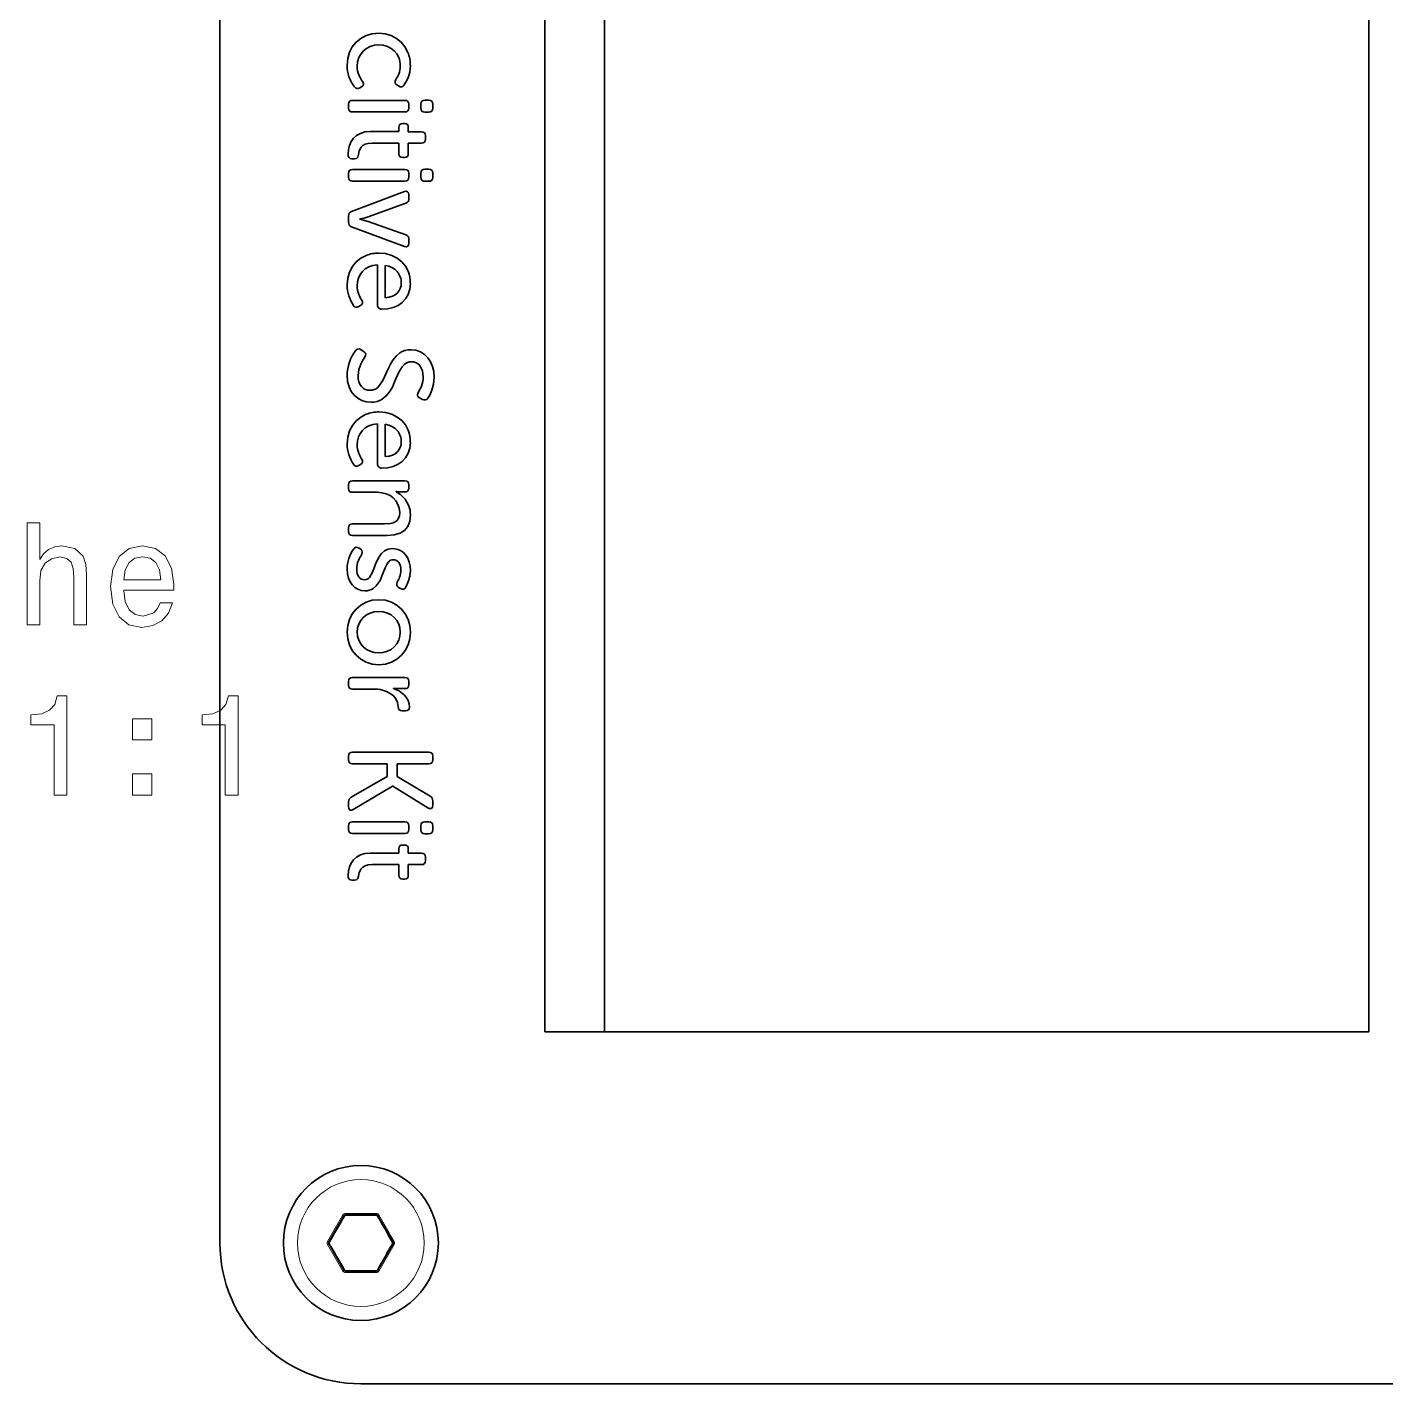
# Model space of a CAD drawing. Extents: x 291 to 828, y 188 to 662.
# Drawn here: x 509.45 to 557.66, y 289.08 to 337.23 of the extents above; entities that cross this region are included whole.
import ezdxf

# ---------------------------------------------------------------- set-up
doc = ezdxf.new("R2010")
doc.units = 0

msp = doc.modelspace()

# ---------------------------------------------------------------- linework, layer by layer
at = {"color": 7, "lineweight": 35}
for p, q in [((516.29, 359.841), (516.29, 294.081)), ((516.29, 359.841), (516.29, 294.081)), ((527.819, 352.336), (527.819, 301.572)), ((529.941, 301.572), (529.941, 352.336)), ((529.941, 301.572), (529.941, 352.335)), ((557.056, 301.571), (557.056, 352.335)), ((529.941, 301.571), (557.056, 301.571)), ((521.29, 289.081), (577.67, 289.081)), ((521.29, 289.081), (577.67, 289.081))]:
    msp.add_line(p, q, dxfattribs=at)
at = {"color": 7, "lineweight": 35, "ltscale": 0.001796}
msp.add_line((521.314, 335.11), (521.251, 335.077), dxfattribs=at)
at = {"color": 7, "lineweight": 35, "ltscale": 0.001913}
msp.add_line((522.627, 335.145), (522.563, 335.187), dxfattribs=at)
at = {"color": 7, "lineweight": 35, "ltscale": 0.046561}
for p, q in [((520.993, 334.633), (522.855, 334.633)), ((522.855, 334.222), (520.993, 334.222)), ((520.993, 332.181), (522.855, 332.181)), ((522.855, 331.771), (520.993, 331.771)), ((520.993, 321.133), (522.855, 321.133)), ((520.993, 314.152), (522.855, 314.152)), ((520.993, 309.025), (522.855, 309.025)), ((522.855, 308.615), (520.993, 308.615))]:
    msp.add_line(p, q, dxfattribs=at)
at = {"color": 7, "lineweight": 35, "ltscale": 0.003497}
for p, q in [((523.562, 334.637), (523.702, 334.637)), ((523.702, 334.213), (523.562, 334.213)), ((523.562, 332.186), (523.702, 332.186)), ((523.702, 331.762), (523.562, 331.762)), ((523.562, 309.029), (523.702, 309.029)), ((523.702, 308.606), (523.562, 308.606))]:
    msp.add_line(p, q, dxfattribs=at)
at = {"color": 7, "lineweight": 35, "ltscale": 0.003281}
for p, q in [((520.853, 334.361), (520.853, 334.493)), ((522.995, 334.493), (522.995, 334.361)), ((520.853, 331.91), (520.853, 332.042)), ((522.995, 332.042), (522.995, 331.91)), ((520.853, 320.862), (520.853, 320.993)), ((520.853, 319.333), (520.853, 319.465)), ((520.853, 313.881), (520.853, 314.012)), ((520.853, 308.754), (520.853, 308.885)), ((522.995, 308.885), (522.995, 308.754))]:
    msp.add_line(p, q, dxfattribs=at)
at = {"color": 7, "lineweight": 35, "ltscale": 0.0036}
for p, q in [((523.422, 334.353), (523.422, 334.497)), ((523.841, 334.497), (523.841, 334.353)), ((523.422, 331.902), (523.422, 332.046)), ((523.841, 332.046), (523.841, 331.902)), ((522.995, 331.284), (522.995, 331.14)), ((523.422, 308.746), (523.422, 308.89)), ((523.841, 308.89), (523.841, 308.746))]:
    msp.add_line(p, q, dxfattribs=at)
at = {"color": 7, "lineweight": 35, "ltscale": 0.003703}
for p, q in [((522.639, 333.527), (522.639, 333.676)), ((522.639, 307.92), (522.639, 308.068))]:
    msp.add_line(p, q, dxfattribs=at)
at = {"color": 7, "lineweight": 35, "ltscale": 0.001378}
for p, q in [((522.779, 333.811), (522.834, 333.811)), ((522.834, 332.604), (522.779, 332.604)), ((522.779, 308.204), (522.834, 308.204)), ((522.834, 306.997), (522.779, 306.997))]:
    msp.add_line(p, q, dxfattribs=at)
at = {"color": 7, "lineweight": 35, "ltscale": 0.003815}
for p, q in [((522.974, 333.671), (522.974, 333.519)), ((522.974, 308.064), (522.974, 307.912))]:
    msp.add_line(p, q, dxfattribs=at)
at = {"color": 7, "lineweight": 35, "ltscale": 0.025407}
for p, q in [((521.623, 333.527), (522.639, 333.527)), ((521.623, 307.92), (522.639, 307.92))]:
    msp.add_line(p, q, dxfattribs=at)
at = {"color": 7, "lineweight": 35, "ltscale": 0.011748}
for p, q in [((522.974, 333.519), (523.443, 333.519)), ((523.443, 333.117), (522.974, 333.117)), ((522.974, 307.912), (523.443, 307.912)), ((523.443, 307.51), (522.974, 307.51))]:
    msp.add_line(p, q, dxfattribs=at)
at = {"color": 7, "lineweight": 35, "ltscale": 0.003075}
for p, q in [((523.583, 333.379), (523.583, 333.256)), ((523.583, 307.772), (523.583, 307.649))]:
    msp.add_line(p, q, dxfattribs=at)
at = {"color": 7, "lineweight": 35, "ltscale": 0.023814}
for p, q in [((522.639, 333.117), (521.687, 333.117)), ((522.639, 307.51), (521.687, 307.51))]:
    msp.add_line(p, q, dxfattribs=at)
at = {"color": 7, "lineweight": 35, "ltscale": 0.009422}
for p, q in [((522.639, 332.74), (522.639, 333.117)), ((522.639, 307.133), (522.639, 307.51))]:
    msp.add_line(p, q, dxfattribs=at)
at = {"color": 7, "lineweight": 35, "ltscale": 0.00931}
for p, q in [((522.974, 333.117), (522.974, 332.744)), ((522.974, 307.51), (522.974, 307.137))]:
    msp.add_line(p, q, dxfattribs=at)
at = {"color": 7, "lineweight": 35, "ltscale": 0.002223}
for p, q in [((521.064, 332.562), (520.975, 332.562)), ((521.064, 306.955), (520.975, 306.955))]:
    msp.add_line(p, q, dxfattribs=at)
at = {"color": 7, "lineweight": 35, "ltscale": 0.049974}
msp.add_line((520.963, 330.691), (522.834, 331.394), dxfattribs=at)
at = {"color": 7, "lineweight": 35, "ltscale": 0.035455}
for p, q in [((522.88, 330.984), (521.547, 330.501)), ((521.547, 330.34), (522.88, 329.857))]:
    msp.add_line(p, q, dxfattribs=at)
at = {"color": 7, "lineweight": 35, "ltscale": 0.005926}
msp.add_line((520.853, 330.298), (520.853, 330.535), dxfattribs=at)
at = {"color": 7, "lineweight": 35, "ltscale": 0.000215149}
for p, q in [((521.255, 330.425), (521.255, 330.416)), ((522.542, 320.747), (522.542, 320.739)), ((522.449, 313.767), (522.449, 313.758)), ((522.423, 310.295), (522.415, 310.295))]:
    msp.add_line(p, q, dxfattribs=at)
at = {"color": 7, "lineweight": 35, "ltscale": 0.007548}
msp.add_line((521.255, 330.416), (521.547, 330.34), dxfattribs=at)
at = {"color": 7, "lineweight": 35, "ltscale": 0.049899}
msp.add_line((522.834, 329.447), (520.963, 330.141), dxfattribs=at)
at = {"color": 7, "lineweight": 35, "ltscale": 0.003592}
msp.add_line((522.995, 329.701), (522.995, 329.557), dxfattribs=at)
at = {"color": 7, "lineweight": 35, "ltscale": 0.035777}
for p, q in [((521.881, 327.364), (521.881, 328.795)), ((521.881, 321.725), (521.881, 323.156))]:
    msp.add_line(p, q, dxfattribs=at)
at = {"color": 7, "lineweight": 35, "ltscale": 0.02868}
for p, q in [((522.152, 328.778), (522.152, 327.63)), ((522.152, 323.139), (522.152, 321.991))]:
    msp.add_line(p, q, dxfattribs=at)
at = {"color": 7, "lineweight": 35, "ltscale": 0.001847}
for p, q in [((521.28, 327.351), (521.217, 327.313)), ((521.28, 321.712), (521.217, 321.674))]:
    msp.add_line(p, q, dxfattribs=at)
at = {"color": 7, "lineweight": 35, "ltscale": 0.003109}
msp.add_line((521.306, 325.78), (521.407, 325.709), dxfattribs=at)
at = {"color": 7, "lineweight": 35, "ltscale": 0.003031}
msp.add_line((523.473, 324.02), (523.367, 324.079), dxfattribs=at)
at = {"color": 7, "lineweight": 35, "ltscale": 0.022118}
msp.add_line((521.877, 320.722), (520.993, 320.722), dxfattribs=at)
at = {"color": 7, "lineweight": 35, "ltscale": 0.004764}
msp.add_line((522.855, 320.735), (522.664, 320.735), dxfattribs=at)
at = {"color": 7, "lineweight": 35, "ltscale": 0.002963}
for p, q in [((522.995, 320.993), (522.995, 320.874)), ((522.995, 314.012), (522.995, 313.893)), ((522.872, 312.966), (522.753, 312.966))]:
    msp.add_line(p, q, dxfattribs=at)
at = {"color": 7, "lineweight": 35, "ltscale": 0.028465}
msp.add_line((520.993, 319.604), (522.131, 319.604), dxfattribs=at)
at = {"color": 7, "lineweight": 35, "ltscale": 0.030791}
for p, q in [((522.224, 319.194), (520.993, 319.194)), ((522.224, 311.087), (520.993, 311.087))]:
    msp.add_line(p, q, dxfattribs=at)
at = {"color": 7, "lineweight": 35, "ltscale": 0.001822}
msp.add_line((521.225, 318.745), (521.284, 318.702), dxfattribs=at)
at = {"color": 7, "lineweight": 35, "ltscale": 0.001851}
msp.add_line((522.694, 317.31), (522.631, 317.348), dxfattribs=at)
at = {"color": 7, "lineweight": 35, "ltscale": 0.01862}
msp.add_line((521.737, 313.741), (520.993, 313.741), dxfattribs=at)
at = {"color": 7, "lineweight": 35, "ltscale": 0.006133}
msp.add_line((522.855, 313.754), (522.61, 313.754), dxfattribs=at)
at = {"color": 7, "lineweight": 35, "ltscale": 0.067731}
msp.add_line((520.993, 311.502), (523.702, 311.502), dxfattribs=at)
at = {"color": 7, "lineweight": 35, "ltscale": 0.003394}
for p, q in [((520.853, 311.227), (520.853, 311.362)), ((523.841, 311.362), (523.841, 311.227))]:
    msp.add_line(p, q, dxfattribs=at)
at = {"color": 7, "lineweight": 35, "ltscale": 0.011222}
for p, q in [((522.224, 310.638), (522.224, 311.087)), ((522.584, 311.087), (522.584, 310.638))]:
    msp.add_line(p, q, dxfattribs=at)
at = {"color": 7, "lineweight": 35, "ltscale": 0.02794}
msp.add_line((523.702, 311.087), (522.584, 311.087), dxfattribs=at)
at = {"color": 7, "lineweight": 35, "ltscale": 0.036843}
msp.add_line((520.95, 309.897), (522.224, 310.638), dxfattribs=at)
at = {"color": 7, "lineweight": 35, "ltscale": 0.033938}
msp.add_line((522.584, 310.638), (523.748, 309.94), dxfattribs=at)
at = {"color": 7, "lineweight": 35, "ltscale": 0.040618}
msp.add_line((522.415, 310.295), (521.018, 309.466), dxfattribs=at)
at = {"color": 7, "lineweight": 35, "ltscale": 0.036741}
msp.add_line((523.672, 309.521), (522.423, 310.295), dxfattribs=at)
at = {"color": 7, "lineweight": 35, "ltscale": 0.00434}
msp.add_line((520.853, 309.559), (520.853, 309.732), dxfattribs=at)
at = {"color": 7, "lineweight": 35, "ltscale": 0.003919}
msp.add_line((523.841, 309.775), (523.841, 309.618), dxfattribs=at)
at = {"color": 7, "lineweight": 35, "ltscale": 0.051181}
msp.add_line((527.819, 301.572), (529.866, 301.572), dxfattribs=at)
at = {"color": 7, "lineweight": 35, "ltscale": 0.001855}
msp.add_line((529.866, 301.572), (529.941, 301.572), dxfattribs=at)
at = {"color": 7, "lineweight": 35, "ltscale": 0.001848}
msp.add_line((529.867, 301.572), (529.941, 301.572), dxfattribs=at)
at = {"color": 7, "lineweight": 13, "ltscale": 0.027424}
for p, q in [((520.655, 295.081), (520.107, 294.131)), ((522.474, 294.131), (521.925, 295.081))]:
    msp.add_line(p, q, dxfattribs=at)
at = {"color": 7, "lineweight": 35, "ltscale": 0.027423}
for p, q in [((520.699, 295.056), (520.15, 294.106)), ((521.839, 295.081), (520.742, 295.081)), ((522.431, 294.106), (521.882, 295.056)), ((520.15, 294.056), (520.699, 293.106)), ((521.882, 293.106), (522.431, 294.056)), ((520.742, 293.081), (521.839, 293.081))]:
    msp.add_line(p, q, dxfattribs=at)
at = {"color": 7, "lineweight": 13, "ltscale": 0.001249}
for p, q in [((520.655, 295.081), (520.699, 295.056)), ((521.925, 295.081), (521.882, 295.056))]:
    msp.add_line(p, q, dxfattribs=at)
at = {"color": 7, "lineweight": 13, "ltscale": 0.000749245}
msp.add_line((520.759, 295.053), (520.729, 295.052), dxfattribs=at)
at = {"color": 7, "lineweight": 13, "ltscale": 0.027423}
for p, q in [((521.839, 295.131), (520.742, 295.131)), ((520.742, 293.031), (521.839, 293.031))]:
    msp.add_line(p, q, dxfattribs=at)
at = {"color": 7, "lineweight": 13, "ltscale": 0.00125}
for p, q in [((520.742, 295.131), (520.742, 295.081)), ((521.839, 295.131), (521.839, 295.081)), ((520.655, 293.081), (520.699, 293.106)), ((520.742, 293.031), (520.742, 293.081)), ((521.839, 293.031), (521.839, 293.081)), ((521.925, 293.081), (521.882, 293.106))]:
    msp.add_line(p, q, dxfattribs=at)
at = {"color": 7, "lineweight": 13, "ltscale": 0.001251}
for p, q in [((520.107, 294.131), (520.15, 294.106)), ((522.474, 294.131), (522.431, 294.106)), ((520.107, 294.031), (520.15, 294.056)), ((522.474, 294.031), (522.431, 294.056))]:
    msp.add_line(p, q, dxfattribs=at)
at = {"color": 7, "lineweight": 13, "ltscale": 0.027425}
for p, q in [((520.107, 294.031), (520.655, 293.081)), ((521.925, 293.081), (522.474, 294.031))]:
    msp.add_line(p, q, dxfattribs=at)
at = {"color": 7, "lineweight": 13, "ltscale": 0.000750764}
msp.add_line((521.821, 293.109), (521.851, 293.109), dxfattribs=at)
at = {"color": 7, "lineweight": 35}
for points in [[(520.802, 335.877), (520.823, 336.12), (520.887, 336.341), (520.987, 336.535), (521.121, 336.7), (521.286, 336.835), (521.477, 336.935), (521.691, 336.998), (521.924, 337.02)], [(521.924, 337.02), (522.153, 336.999), (522.366, 336.935), (522.557, 336.834), (522.722, 336.698), (522.856, 336.531), (522.959, 336.336)], [(521.928, 336.601), (521.769, 336.587), (521.623, 336.546), (521.493, 336.479), (521.38, 336.389), (521.287, 336.278), (521.217, 336.15), (521.173, 336.005), (521.158, 335.847)], [(522.633, 336.154), (522.565, 336.282), (522.474, 336.391), (522.363, 336.48), (522.233, 336.546), (522.087, 336.587), (521.928, 336.601)], [(523.046, 335.877), (523.022, 335.631), (522.965, 335.432), (522.891, 335.278), (522.817, 335.17)], [(521.251, 335.077), (521.196, 335.054), (521.147, 335.052), (521.103, 335.073), (521.064, 335.115)], [(521.352, 335.301), (521.378, 335.245), (521.381, 335.194), (521.359, 335.149), (521.314, 335.11)], [(522.563, 335.187), (522.521, 335.224), (522.502, 335.268), (522.504, 335.319), (522.529, 335.377)], [(522.817, 335.17), (522.779, 335.128), (522.732, 335.11), (522.681, 335.117), (522.627, 335.145)], [(520.853, 334.493), (520.861, 334.554), (520.888, 334.598), (520.931, 334.624), (520.993, 334.633)], [(522.855, 334.633), (522.916, 334.624), (522.96, 334.598), (522.986, 334.554), (522.995, 334.493)], [(523.422, 334.497), (523.431, 334.558), (523.457, 334.602), (523.501, 334.628), (523.562, 334.637)], [(523.702, 334.637), (523.763, 334.628), (523.806, 334.602), (523.833, 334.558), (523.841, 334.497)], [(520.993, 334.222), (520.931, 334.231), (520.888, 334.257), (520.861, 334.3), (520.853, 334.361)], [(522.995, 334.361), (522.986, 334.3), (522.96, 334.257), (522.916, 334.231), (522.855, 334.222)], [(523.562, 334.213), (523.501, 334.222), (523.457, 334.248), (523.431, 334.292), (523.422, 334.353)], [(523.841, 334.353), (523.833, 334.292), (523.806, 334.248), (523.763, 334.222), (523.702, 334.213)], [(522.639, 333.676), (522.648, 333.735), (522.674, 333.777), (522.718, 333.802), (522.779, 333.811)], [(522.834, 333.811), (522.895, 333.802), (522.939, 333.776), (522.965, 333.732), (522.974, 333.671)], [(520.836, 332.732), (520.847, 332.888), (520.882, 333.037), (520.942, 333.171), (521.026, 333.288), (521.136, 333.386), (521.272, 333.462), (521.434, 333.511), (521.623, 333.527)], [(523.443, 333.519), (523.505, 333.51), (523.548, 333.484), (523.575, 333.44), (523.583, 333.379)], [(523.583, 333.256), (523.575, 333.195), (523.548, 333.152), (523.505, 333.125), (523.443, 333.117)], [(520.975, 332.562), (520.914, 332.573), (520.871, 332.604), (520.845, 332.657), (520.836, 332.732)], [(521.204, 332.71), (521.184, 332.621), (521.141, 332.576), (521.064, 332.562)], [(521.687, 333.117), (521.549, 333.106), (521.441, 333.074), (521.358, 333.028), (521.297, 332.971), (521.227, 332.84), (521.204, 332.71)], [(522.779, 332.604), (522.718, 332.613), (522.674, 332.638), (522.648, 332.681), (522.639, 332.74)], [(522.974, 332.744), (522.965, 332.683), (522.939, 332.639), (522.895, 332.613), (522.834, 332.604)], [(520.853, 332.042), (520.861, 332.103), (520.888, 332.146), (520.931, 332.173), (520.993, 332.181)], [(522.855, 332.181), (522.916, 332.173), (522.96, 332.146), (522.986, 332.103), (522.995, 332.042)], [(523.422, 332.046), (523.431, 332.107), (523.457, 332.151), (523.501, 332.177), (523.562, 332.186)], [(523.702, 332.186), (523.763, 332.177), (523.806, 332.151), (523.833, 332.107), (523.841, 332.046)], [(520.993, 331.771), (520.931, 331.779), (520.888, 331.806), (520.861, 331.849), (520.853, 331.91)], [(522.995, 331.91), (522.986, 331.849), (522.96, 331.806), (522.916, 331.779), (522.855, 331.771)], [(523.562, 331.762), (523.501, 331.771), (523.457, 331.797), (523.431, 331.841), (523.422, 331.902)], [(523.841, 331.902), (523.833, 331.841), (523.806, 331.797), (523.763, 331.771), (523.702, 331.762)], [(522.834, 331.394), (522.899, 331.406), (522.95, 331.39), (522.984, 331.349), (522.995, 331.284)], [(522.995, 329.557), (522.984, 329.492), (522.95, 329.449), (522.899, 329.433), (522.834, 329.447)], [(520.802, 328.079), (520.824, 328.322), (520.889, 328.541), (520.991, 328.734), (521.126, 328.899), (521.29, 329.032), (521.481, 329.131)], [(521.924, 329.214), (522.166, 329.193), (522.385, 329.131), (522.577, 329.034), (522.739, 328.907), (522.868, 328.751), (522.965, 328.568)], [(521.881, 328.795), (521.717, 328.772), (521.572, 328.723), (521.448, 328.65), (521.344, 328.558), (521.262, 328.449), (521.204, 328.327), (521.169, 328.194), (521.158, 328.054)], [(522.574, 328.56), (522.491, 328.638), (522.393, 328.7), (522.28, 328.747), (522.152, 328.778)], [(523.046, 328.143), (523.026, 327.934), (522.969, 327.749), (522.879, 327.59), (522.758, 327.459), (522.609, 327.356), (522.436, 327.281), (522.24, 327.235), (522.025, 327.22)], [(521.217, 327.313), (521.163, 327.29), (521.113, 327.29), (521.068, 327.311), (521.031, 327.355)], [(522.152, 327.63), (522.292, 327.645), (522.412, 327.679), (522.504, 327.726), (522.58, 327.789)], [(521.111, 325.764), (521.165, 325.806), (521.246, 325.813), (521.306, 325.78)], [(521.433, 325.518), (521.363, 325.417), (521.284, 325.27), (521.219, 325.086), (521.191, 324.866)], [(521.407, 325.709), (521.445, 325.668), (521.462, 325.623), (521.458, 325.573), (521.433, 325.518)], [(522.239, 325.061), (522.354, 325.299), (522.421, 325.408), (522.537, 325.555), (522.677, 325.675)], [(523.062, 325.78), (523.244, 325.762), (523.406, 325.706), (523.547, 325.618), (523.666, 325.501), (523.762, 325.358), (523.833, 325.192), (523.877, 325.008), (523.892, 324.811)], [(521.89, 324.447), (521.99, 324.567), (522.078, 324.714), (522.239, 325.061)], [(522.821, 325.252), (522.756, 325.175), (522.641, 324.985), (522.489, 324.638)], [(523.503, 324.82), (523.475, 325.032), (523.391, 325.205)], [(521.653, 323.918), (521.481, 323.934), (521.32, 323.981), (521.177, 324.06), (521.052, 324.168), (520.949, 324.304), (520.87, 324.466), (520.819, 324.654), (520.802, 324.866)], [(522.489, 324.638), (522.407, 324.457), (522.309, 324.29), (522.191, 324.144), (522.049, 324.024)], [(523.892, 324.811), (523.869, 324.561), (523.812, 324.345), (523.738, 324.176), (523.664, 324.062)], [(523.367, 324.079), (523.316, 324.12), (523.297, 324.166), (523.299, 324.199), (523.329, 324.269)], [(523.664, 324.062), (523.625, 324.021), (523.58, 324), (523.53, 324), (523.473, 324.02)], [(521.924, 323.575), (522.166, 323.554), (522.385, 323.492), (522.577, 323.395), (522.739, 323.268), (522.868, 323.112), (522.965, 322.929)], [(520.802, 322.44), (520.824, 322.683), (520.889, 322.902), (520.991, 323.095), (521.126, 323.26), (521.29, 323.393), (521.481, 323.492)], [(521.881, 323.156), (521.717, 323.133), (521.572, 323.084), (521.448, 323.011), (521.344, 322.919), (521.262, 322.81), (521.204, 322.688), (521.169, 322.555), (521.158, 322.415)], [(522.574, 322.921), (522.491, 322.999), (522.393, 323.061), (522.28, 323.108), (522.152, 323.139)], [(523.046, 322.504), (523.026, 322.295), (522.969, 322.11), (522.879, 321.951), (522.758, 321.82), (522.609, 321.717), (522.436, 321.643), (522.24, 321.596), (522.025, 321.581)], [(522.152, 321.991), (522.292, 322.006), (522.412, 322.04), (522.504, 322.087), (522.58, 322.15)], [(521.217, 321.674), (521.163, 321.651), (521.113, 321.651), (521.068, 321.673), (521.031, 321.717)], [(520.853, 320.993), (520.861, 321.054), (520.888, 321.098), (520.931, 321.124), (520.993, 321.133)], [(522.855, 321.133), (522.916, 321.124), (522.96, 321.098), (522.986, 321.054), (522.995, 320.993)], [(520.993, 320.722), (520.931, 320.731), (520.888, 320.757), (520.861, 320.8), (520.853, 320.862)], [(522.669, 320.006), (522.653, 320.157), (522.607, 320.294), (522.535, 320.417), (522.44, 320.521), (522.324, 320.606), (522.188, 320.669), (522.038, 320.709), (521.877, 320.722)], [(522.542, 320.739), (522.699, 320.644), (522.864, 320.476), (522.993, 320.239)], [(522.995, 320.874), (522.986, 320.813), (522.96, 320.77), (522.916, 320.743), (522.855, 320.735)], [(522.131, 319.604), (522.343, 319.619), (522.434, 319.641), (522.512, 319.676), (522.577, 319.728), (522.626, 319.799), (522.658, 319.891), (522.669, 320.006)], [(523.046, 319.926), (523.023, 319.695), (522.954, 319.51), (522.84, 319.369), (522.681, 319.271), (522.475, 319.213), (522.224, 319.194)], [(520.853, 319.465), (520.861, 319.526), (520.888, 319.569), (520.931, 319.596), (520.993, 319.604)], [(520.993, 319.194), (520.931, 319.202), (520.888, 319.229), (520.861, 319.272), (520.853, 319.333)], [(521.035, 318.715), (521.073, 318.757), (521.119, 318.774), (521.171, 318.769), (521.225, 318.745)], [(521.284, 318.702), (521.327, 318.66), (521.342, 318.584), (521.314, 318.507)], [(522.427, 318.723), (522.571, 318.708), (522.696, 318.662), (522.802, 318.59), (522.889, 318.495), (522.956, 318.38), (523.005, 318.247), (523.035, 318.102), (523.046, 317.949)], [(521.812, 318.171), (521.867, 318.308), (521.939, 318.436), (522.026, 318.548), (522.131, 318.641)], [(522.264, 318.248), (522.222, 318.188), (522.148, 318.042), (522.047, 317.777)], [(521.433, 317.225), (521.302, 317.239), (521.181, 317.28), (521.073, 317.347), (520.98, 317.437), (520.905, 317.548), (520.849, 317.68), (520.814, 317.83), (520.802, 317.996)], [(521.594, 317.701), (521.71, 317.907), (521.812, 318.171)], [(522.047, 317.777), (521.969, 317.596), (521.837, 317.4), (521.731, 317.307)], [(523.046, 317.949), (523.031, 317.744), (522.986, 317.578)], [(522.631, 317.348), (522.588, 317.382), (522.566, 317.424), (522.565, 317.475), (522.584, 317.534)], [(522.88, 317.356), (522.846, 317.309), (522.802, 317.286), (522.751, 317.287), (522.694, 317.31)], [(520.802, 315.76), (520.824, 315.994), (520.887, 316.211), (520.987, 316.406), (521.122, 316.575), (521.286, 316.715), (521.477, 316.821), (521.692, 316.889), (521.928, 316.912)], [(521.928, 316.912), (522.16, 316.889), (522.375, 316.821), (522.566, 316.715), (522.73, 316.575), (522.864, 316.406), (522.963, 316.211), (523.025, 315.994), (523.046, 315.76)], [(521.928, 316.497), (521.765, 316.482), (521.617, 316.438), (521.485, 316.369), (521.373, 316.279), (521.283, 316.171), (521.215, 316.046), (521.172, 315.908), (521.157, 315.76)], [(522.69, 315.76), (522.675, 315.908), (522.633, 316.046), (522.565, 316.171), (522.474, 316.279), (522.363, 316.369), (522.233, 316.438), (522.087, 316.482), (521.928, 316.497)], [(521.927, 314.604), (521.693, 314.628), (521.477, 314.696), (521.286, 314.803), (521.122, 314.943), (520.987, 315.114), (520.887, 315.309), (520.823, 315.527), (520.802, 315.76)], [(521.157, 315.76), (521.172, 315.613), (521.215, 315.475), (521.283, 315.349), (521.373, 315.24), (521.485, 315.149), (521.617, 315.081), (521.766, 315.038), (521.927, 315.024)], [(523.046, 315.76), (523.025, 315.527), (522.963, 315.309), (522.864, 315.114), (522.73, 314.943), (522.566, 314.803), (522.375, 314.696), (522.161, 314.628), (521.927, 314.604)], [(521.927, 315.024), (522.087, 315.038), (522.233, 315.081), (522.363, 315.149), (522.474, 315.24), (522.565, 315.349), (522.633, 315.475), (522.675, 315.613), (522.69, 315.76)], [(520.853, 314.012), (520.861, 314.073), (520.888, 314.117), (520.931, 314.143), (520.993, 314.152)], [(520.993, 313.741), (520.931, 313.75), (520.888, 313.776), (520.861, 313.82), (520.853, 313.881)], [(522.855, 314.152), (522.916, 314.143), (522.96, 314.117), (522.986, 314.073), (522.995, 314.012)], [(522.995, 313.893), (522.986, 313.832), (522.96, 313.789), (522.916, 313.763), (522.855, 313.754)], [(522.614, 313.12), (522.594, 313.265), (522.535, 313.392), (522.447, 313.499), (522.334, 313.587), (522.203, 313.655), (522.053, 313.703)], [(522.61, 313.754), (522.495, 313.762), (522.449, 313.767)], [(522.449, 313.758), (522.656, 313.663), (522.836, 313.517), (522.907, 313.428), (522.963, 313.328), (522.999, 313.22), (523.012, 313.102)], [(522.753, 312.966), (522.692, 312.976), (522.649, 313.004), (522.622, 313.052), (522.614, 313.12)], [(523.012, 313.102), (523.003, 313.043), (522.977, 313), (522.933, 312.975), (522.872, 312.966)], [(520.853, 311.362), (520.861, 311.423), (520.888, 311.467), (520.931, 311.493), (520.993, 311.502)], [(523.702, 311.502), (523.763, 311.493), (523.806, 311.467), (523.833, 311.423), (523.841, 311.362)], [(520.993, 311.087), (520.931, 311.096), (520.888, 311.122), (520.861, 311.166), (520.853, 311.227)], [(523.841, 311.227), (523.833, 311.166), (523.806, 311.122), (523.763, 311.096), (523.702, 311.087)], [(521.018, 309.466), (520.973, 309.443), (520.933, 309.437), (520.899, 309.447), (520.874, 309.471), (520.858, 309.509), (520.853, 309.559)], [(523.841, 309.618), (523.829, 309.548), (523.793, 309.506), (523.758, 309.496), (523.717, 309.5), (523.672, 309.521)], [(520.853, 308.885), (520.861, 308.947), (520.888, 308.99), (520.931, 309.016), (520.993, 309.025)], [(520.993, 308.615), (520.931, 308.623), (520.888, 308.649), (520.861, 308.693), (520.853, 308.754)], [(522.855, 309.025), (522.916, 309.016), (522.96, 308.99), (522.986, 308.947), (522.995, 308.885)], [(522.995, 308.754), (522.986, 308.693), (522.96, 308.649), (522.916, 308.623), (522.855, 308.615)], [(523.422, 308.89), (523.431, 308.951), (523.457, 308.994), (523.501, 309.021), (523.562, 309.029)], [(523.562, 308.606), (523.501, 308.615), (523.457, 308.641), (523.431, 308.685), (523.422, 308.746)], [(523.702, 309.029), (523.763, 309.021), (523.806, 308.994), (523.833, 308.951), (523.841, 308.89)], [(523.841, 308.746), (523.833, 308.685), (523.806, 308.641), (523.763, 308.615), (523.702, 308.606)], [(522.639, 308.068), (522.648, 308.128), (522.674, 308.17), (522.718, 308.195), (522.779, 308.204)], [(522.834, 308.204), (522.895, 308.195), (522.939, 308.169), (522.965, 308.125), (522.974, 308.064)], [(520.836, 307.125), (520.847, 307.281), (520.882, 307.43), (520.942, 307.564), (521.026, 307.681), (521.136, 307.779), (521.272, 307.854), (521.434, 307.904), (521.623, 307.92)], [(523.443, 307.912), (523.505, 307.903), (523.548, 307.877), (523.575, 307.833), (523.583, 307.772)], [(523.583, 307.649), (523.575, 307.588), (523.548, 307.545), (523.505, 307.518), (523.443, 307.51)], [(520.975, 306.955), (520.914, 306.966), (520.871, 306.997), (520.845, 307.05), (520.836, 307.125)], [(521.204, 307.103), (521.184, 307.014), (521.141, 306.969), (521.064, 306.955)], [(521.687, 307.51), (521.549, 307.499), (521.441, 307.467), (521.358, 307.421), (521.297, 307.364), (521.227, 307.232), (521.204, 307.103)], [(522.779, 306.997), (522.718, 307.006), (522.674, 307.031), (522.648, 307.074), (522.639, 307.133)], [(522.974, 307.137), (522.965, 307.076), (522.939, 307.032), (522.895, 307.006), (522.834, 306.997)]]:
    msp.add_lwpolyline(points, dxfattribs=at)
at = {"color": 7, "lineweight": 13}
for points in [[(509.449, 316.022), (509.893, 316.022), (509.893, 317.585), (509.938, 317.943), (510.085, 318.206), (510.312, 318.367), (510.614, 318.427), (510.856, 318.377), (511.008, 318.241), (511.083, 318.014), (511.108, 317.711), (511.108, 316.022), (511.552, 316.022), (511.552, 317.802), (511.532, 318.16), (511.441, 318.458), (511.144, 318.73), (510.68, 318.826), (510.428, 318.791), (510.211, 318.695), (510.029, 318.543), (509.893, 318.337), (509.893, 319.643), (509.449, 319.643)], [(512.874, 317.247), (514.649, 317.247), (514.654, 317.454), (514.573, 318.034), (514.351, 318.468), (513.998, 318.73), (513.529, 318.826), (513.07, 318.725), (512.717, 318.443), (512.49, 317.984), (512.41, 317.378), (512.485, 316.758), (512.712, 316.304), (513.06, 316.022), (513.514, 315.926), (513.907, 315.992), (514.23, 316.163), (514.467, 316.435), (514.603, 316.798), (514.165, 316.798), (514.074, 316.597), (513.943, 316.445), (513.57, 316.324), (513.282, 316.38), (513.065, 316.556), (512.924, 316.844), (512.874, 317.232)], [(512.874, 317.62), (512.929, 317.968), (513.065, 318.226), (513.272, 318.382), (513.544, 318.438), (513.812, 318.382), (514.018, 318.226), (514.144, 317.968), (514.19, 317.62)], [(510.402, 309.975), (510.861, 309.975), (510.861, 313.5), (510.518, 313.5), (510.428, 313.193), (510.246, 312.986), (509.969, 312.865), (509.585, 312.824), (509.585, 312.466), (510.402, 312.466)], [(516.474, 309.975), (516.933, 309.975), (516.933, 313.5), (516.59, 313.5), (516.5, 313.193), (516.318, 312.986), (516.041, 312.865), (515.657, 312.824), (515.657, 312.466), (516.474, 312.466)], [(513.181, 311.932), (513.877, 311.932), (513.877, 312.683), (513.181, 312.683)], [(513.181, 309.975), (513.877, 309.975), (513.877, 310.726), (513.181, 310.726)]]:
    msp.add_lwpolyline(points, close=True, dxfattribs=at)
at = {"color": 7, "lineweight": 35}
msp.add_circle((521.29, 294.081), 2.75, dxfattribs=at)
at = {"color": 7, "lineweight": 13}
msp.add_circle((521.29, 294.081), 2.25, dxfattribs=at)
at = {"color": 7, "lineweight": 35}
for centre, radius, start, end in [((521.923, 335.864), 0.767, 359.2999, 22.2043), ((521.856, 335.891), 1.189, 359.3107, 21.9665), ((522.012, 335.866), 1.21, 179.4976, 218.3996), ((521.906, 335.823), 0.748, 178.1399, 204.3384), ((521.338, 336.154), 1.422, 326.9076, 335.5689), ((522.011, 335.836), 0.678, 336.4995, 1.6013), ((522.389, 336.057), 1.283, 205.0011, 216.1285), ((522.844, 331.13), 0.15, 283.8487, 3.6858), ((521.003, 330.546), 0.15, 105.5628, 184.5051), ((521.003, 330.286), 0.15, 175.5796, 254.3526), ((521.001, 332.006), 1.601, 279.1039, 289.9221), ((522.844, 329.71), 0.151, 356.3114, 76.0546), ((521.914, 328.035), 1.178, 89.5231, 111.5445), ((522.125, 328.164), 0.598, 358.7911, 41.4452), ((521.929, 328.153), 1.116, 359.4532, 21.8276), ((522.069, 328.081), 1.267, 180.0559, 214.9217), ((521.928, 328.034), 0.77, 178.5169, 202.0549), ((522.22, 328.141), 0.504, 315.6559, 1.1236), ((522.155, 328.127), 1.015, 202.1215, 215.2508), ((522.018, 327.359), 0.136, 177.8163, 226.3063), ((522.023, 327.362), 0.142, 225.7235, 271.0591), ((522.273, 324.862), 1.471, 142.1704, 179.8227), ((523.071, 325.007), 0.35, 87.9249, 135.6852), ((523.097, 324.997), 0.36, 35.1991, 92.0673), ((521.603, 324.722), 0.38, 218.9899, 272.3505), ((521.495, 325.332), 2.119, 329.9132, 336.6483), ((522.702, 324.796), 0.8, 337.5905, 1.6624), ((521.633, 324.71), 0.368, 267.8198, 314.36), ((521.914, 322.396), 1.178, 89.5231, 111.5445), ((522.125, 322.525), 0.598, 358.7911, 41.4452), ((521.929, 322.514), 1.116, 359.4532, 21.8276), ((522.069, 322.442), 1.267, 180.0559, 214.9217), ((521.928, 322.395), 0.77, 178.5169, 202.0549), ((522.155, 322.488), 1.015, 202.1215, 215.2508), ((522.22, 322.503), 0.504, 315.6559, 1.1236), ((522.018, 321.72), 0.136, 177.8163, 226.3063), ((522.023, 321.723), 0.142, 225.7235, 271.0591), ((522.544, 320.602), 0.146, 75.845, 91.0268), ((522.665, 321.17), 0.435, 258.8154, 269.9931), ((522.188, 319.945), 0.858, 358.7574, 20.0973), ((521.991, 318.01), 1.188, 143.5778, 180.6886), ((521.878, 318.008), 0.737, 156.26, 181.9759), ((523.005, 317.465), 1.986, 148.3387, 154.9986), ((522.431, 318.121), 0.209, 88.5219, 142.6655), ((522.45, 318.104), 0.226, 32.89, 93.5351), ((522.247, 317.988), 0.459, 357.7777, 31.273), ((521.576, 317.961), 0.435, 177.1529, 213.6543), ((521.412, 317.862), 0.243, 215.6908, 272.9406), ((521.326, 318.212), 1.429, 331.6763, 339.4273), ((521.992, 317.95), 0.715, 340.3035, 1.5754), ((521.43, 317.821), 0.203, 268.3304, 323.6175), ((521.456, 317.734), 0.508, 267.391, 302.8826), ((521.441, 318.173), 1.655, 330.4341, 338.9614), ((521.733, 312.384), 1.357, 76.3536, 89.8052), ((521.03, 309.739), 0.177, 116.6056, 182.167), ((523.668, 309.787), 0.173, 356.014, 62.3414), ((520.742, 295.031), 0.05, 90, 150), ((521.839, 295.031), 0.05, 30, 90), ((520.193, 294.081), 0.05, 150, 210), ((522.387, 294.081), 0.05, 330, 30), ((521.29, 294.081), 5, 180, 270), ((521.29, 294.081), 5, 180, 270), ((520.742, 293.131), 0.05, 210, 270), ((521.839, 293.131), 0.05, 270, 330)]:
    msp.add_arc(centre, radius, start, end, dxfattribs=at)
at = {"color": 7, "lineweight": 13}
for centre, radius, start, end in [((561.298, 270.982), 47.172, 149.3186, 150.6814), ((520.742, 295.031), 0.1, 90, 150), ((520.709, 295.025), 0.0333, 53.2811, 108.5588), ((521.292, 248.168), 46.888, 89.3161, 90.6505), ((521.839, 295.031), 0.1, 30, 90), ((521.817, 295.056), 0.0333, 353.2811, 48.5588), ((481.602, 271.167), 46.803, 29.3132, 30.6868), ((521.872, 295.025), 0.0333, 71.4413, 126.7189), ((520.193, 294.081), 0.1, 150, 210), ((522.399, 294.112), 0.0333, 293.2811, 348.5588), ((522.387, 294.081), 0.1, 330, 30), ((520.182, 294.049), 0.0333, 113.2811, 168.5588), ((560.979, 316.995), 46.804, 209.3132, 210.6868), ((481.602, 316.995), 46.804, 329.3132, 330.6868), ((520.742, 293.131), 0.1, 210, 270), ((521.289, 339.486), 46.38, 269.3084, 270.6574), ((520.763, 293.105), 0.0333, 173.2811, 228.5588), ((521.839, 293.131), 0.1, 270, 330), ((521.872, 293.137), 0.0333, 233.2811, 288.5588)]:
    msp.add_arc(centre, radius, start, end, dxfattribs=at)
at = {"color": 7, "lineweight": 35}
for centre, major_axis, ratio, start_param, end_param in [((507.691, 332.171), (13.655, -4.749), 0.082811, 6.209477, 6.372722), ((571.578, 256.365), (48.908, -69.305), 0.080035, 3.084937, 3.140303), ((600.305, 391.828), (78.992, 67.352), 0.065192, 3.086065, 3.140328), ((472.991, 386.434), (49.088, -62.389), 0.081406, 6.219041, 6.277338), ((507.691, 326.532), (13.655, -4.749), 0.082811, 6.209477, 6.372722), ((531.216, 307.435), (9.103, -11.192), 0.161951, 3.010421, 3.131406)]:
    msp.add_ellipse(centre, major_axis=major_axis, ratio=ratio, start_param=start_param, end_param=end_param, dxfattribs=at)
at = {"color": 7, "lineweight": 13}
for centre, major_axis, start_param, end_param in [((520.742, 295.031), (0, 0.05), 6.283185, 7.406149), ((520.193, 294.081), (-0.0433, 0.025), 0, 1.122964), ((522.387, 294.081), (0.0433, -0.025), 6.283185, 7.406149), ((520.742, 293.131), (-0.0433, -0.025), 6.283185, 7.406149), ((521.839, 293.131), (0, -0.05), 6.283185, 7.406149)]:
    msp.add_ellipse(centre, major_axis=major_axis, ratio=0.27735, start_param=start_param, end_param=end_param, dxfattribs=at)

doc.saveas('drawing.dxf')
